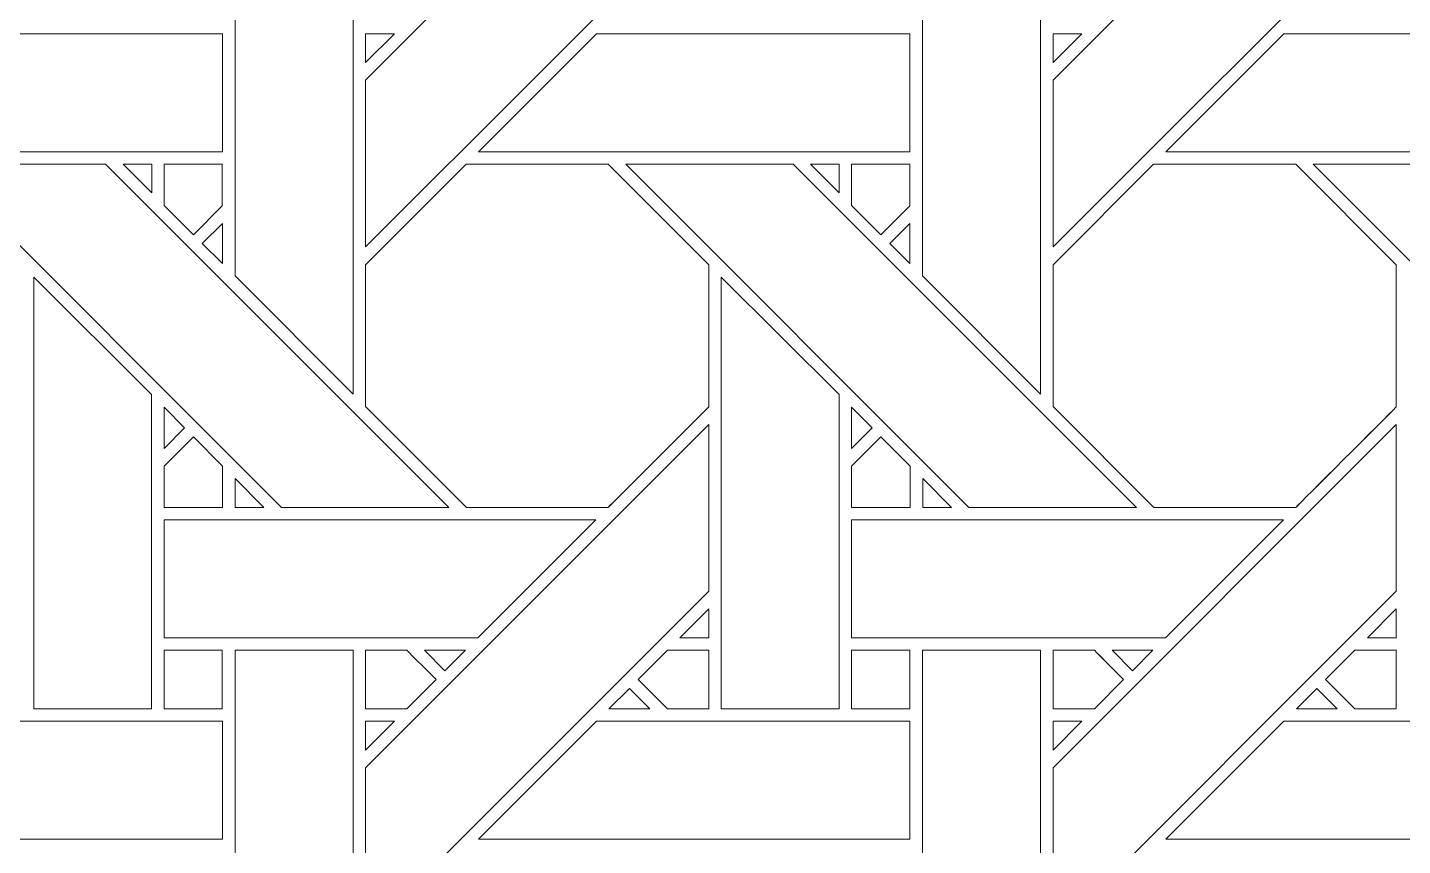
# Model space of a CAD drawing. Header units: inches. Extents: x 8.38 to 16.38, y 5.09 to 13.09.
# Drawn here: x 11.205 to 13.103, y 7.917 to 9.046 of the extents above; entities that cross this region are included whole.
import ezdxf

# ---------------------------------------------------------------- set-up
doc = ezdxf.new("R2010")
doc.units = ezdxf.units.IN
doc.header["$MEASUREMENT"] = 0
doc.layers.add('Design', color=7, linetype='Continuous', lineweight=0)

msp = doc.modelspace()

# ---------------------------------------------------------------- linework, layer by layer
at = {"layer": 'Design'}
for points, knots in [([(12.3829, 13.0948), (10.1737, 13.0948), (8.3829, 11.3039), (8.3829, 9.0948), (8.3829, 6.8856), (10.1737, 5.0948), (12.3829, 5.0948), (14.592, 5.0948), (16.3829, 6.8856), (16.3829, 9.0948), (16.3829, 11.3039), (14.592, 13.0948), (12.3829, 13.0948)], [0, 0, 0, 0, 1, 1, 1, 2, 2, 2, 3, 3, 3, 4, 4, 4, 4]), ([(12.3829, 12.6711), (10.4077, 12.6711), (8.8066, 11.0699), (8.8066, 9.0948), (8.8066, 7.1196), (10.4077, 5.5185), (12.3829, 5.5185), (14.358, 5.5185), (15.9592, 7.1196), (15.9592, 9.0948), (15.9592, 11.0699), (14.358, 12.6711), (12.3829, 12.6711)], [0, 0, 0, 0, 1, 1, 1, 2, 2, 2, 3, 3, 3, 4, 4, 4, 4]), ([(12.1453, 9.2166), (12.1453, 9.2166), (11.6717, 8.743), (11.6717, 8.743), (11.6717, 8.743), (11.6717, 8.9731), (11.6717, 8.9731), (11.6717, 8.9731), (12.1453, 9.4467), (12.1453, 9.4467), (12.1453, 9.4467), (12.1453, 9.2166), (12.1453, 9.2166)], [0, 0, 0, 0, 1, 1, 1, 2, 2, 2, 3, 3, 3, 4, 4, 4, 4]), ([(13.0941, 9.2166), (13.0941, 9.2166), (12.6204, 8.743), (12.6204, 8.743), (12.6204, 8.743), (12.6204, 8.9731), (12.6204, 8.9731), (12.6204, 8.9731), (13.0941, 9.4467), (13.0941, 9.4467), (13.0941, 9.4467), (13.0941, 9.2166), (13.0941, 9.2166)], [0, 0, 0, 0, 1, 1, 1, 2, 2, 2, 3, 3, 3, 4, 4, 4, 4]), ([(11.6545, 9.1352), (11.6545, 9.1352), (11.6545, 8.5401), (11.6545, 8.5401), (11.6545, 8.5401), (11.4916, 8.703), (11.4916, 8.703), (11.4916, 8.703), (11.4916, 9.1352), (11.4916, 9.1352), (11.4916, 9.1352), (11.6545, 9.1352), (11.6545, 9.1352)], [0, 0, 0, 0, 1, 1, 1, 2, 2, 2, 3, 3, 3, 4, 4, 4, 4]), ([(12.6032, 9.1352), (12.6032, 9.1352), (12.6032, 8.5401), (12.6032, 8.5401), (12.6032, 8.5401), (12.4403, 8.703), (12.4403, 8.703), (12.4403, 8.703), (12.4403, 9.1352), (12.4403, 9.1352), (12.4403, 9.1352), (12.6032, 9.1352), (12.6032, 9.1352)], [0, 0, 0, 0, 1, 1, 1, 2, 2, 2, 3, 3, 3, 4, 4, 4, 4]), ([(10.8788, 8.8745), (10.8788, 8.8745), (11.0416, 9.0373), (11.0416, 9.0373), (11.0416, 9.0373), (11.4741, 9.0373), (11.4741, 9.0373), (11.4741, 9.0373), (11.4741, 8.8745), (11.4741, 8.8745), (11.4741, 8.8745), (10.8788, 8.8745), (10.8788, 8.8745)], [0, 0, 0, 0, 1, 1, 1, 2, 2, 2, 3, 3, 3, 4, 4, 4, 4]), ([(11.7115, 9.0373), (11.7115, 9.0373), (11.6717, 8.9975), (11.6717, 8.9975), (11.6717, 8.9975), (11.6717, 9.0373), (11.6717, 9.0373), (11.6717, 9.0373), (11.7115, 9.0373), (11.7115, 9.0373)], [0, 0, 0, 0, 1, 1, 1, 2, 2, 2, 3, 3, 3, 3]), ([(12.4228, 9.0373), (12.4228, 9.0373), (12.4228, 8.8745), (12.4228, 8.8745), (12.4228, 8.8745), (11.8275, 8.8745), (11.8275, 8.8745), (11.8275, 8.8745), (11.9904, 9.0373), (11.9904, 9.0373), (11.9904, 9.0373), (12.4228, 9.0373), (12.4228, 9.0373)], [0, 0, 0, 0, 1, 1, 1, 2, 2, 2, 3, 3, 3, 4, 4, 4, 4]), ([(12.6602, 9.0373), (12.6602, 9.0373), (12.6204, 8.9974), (12.6204, 8.9974), (12.6204, 8.9974), (12.6204, 9.0373), (12.6204, 9.0373), (12.6204, 9.0373), (12.6602, 9.0373), (12.6602, 9.0373)], [0, 0, 0, 0, 1, 1, 1, 2, 2, 2, 3, 3, 3, 3]), ([(13.3715, 9.0373), (13.3715, 9.0373), (13.3715, 8.8745), (13.3715, 8.8745), (13.3715, 8.8745), (12.7762, 8.8745), (12.7762, 8.8745), (12.7762, 8.8745), (12.9391, 9.0373), (12.9391, 9.0373), (12.9391, 9.0373), (13.3715, 9.0373), (13.3715, 9.0373)], [0, 0, 0, 0, 1, 1, 1, 2, 2, 2, 3, 3, 3, 4, 4, 4, 4]), ([(11.0821, 8.8573), (11.0821, 8.8573), (11.313, 8.8573), (11.313, 8.8573), (11.313, 8.8573), (11.7867, 8.3837), (11.7867, 8.3837), (11.7867, 8.3837), (11.5556, 8.3837), (11.5556, 8.3837), (11.5556, 8.3837), (11.0821, 8.8573), (11.0821, 8.8573)], [0, 0, 0, 0, 1, 1, 1, 2, 2, 2, 3, 3, 3, 4, 4, 4, 4]), ([(11.3766, 8.8573), (11.3766, 8.8573), (11.3766, 8.8175), (11.3766, 8.8175), (11.3766, 8.8175), (11.3372, 8.8573), (11.3372, 8.8573), (11.3372, 8.8573), (11.3766, 8.8573), (11.3766, 8.8573)], [0, 0, 0, 0, 1, 1, 1, 2, 2, 2, 3, 3, 3, 3]), ([(11.474, 8.8573), (11.474, 8.8573), (11.474, 8.7997), (11.474, 8.7997), (11.474, 8.7997), (11.4341, 8.7598), (11.4341, 8.7598), (11.4341, 8.7598), (11.3938, 8.8001), (11.3938, 8.8001), (11.3938, 8.8001), (11.3938, 8.8573), (11.3938, 8.8573), (11.3938, 8.8573), (11.474, 8.8573), (11.474, 8.8573)], [0, 0, 0, 0, 1, 1, 1, 2, 2, 2, 3, 3, 3, 4, 4, 4, 5, 5, 5, 5]), ([(11.4341, 8.7598), (11.4341, 8.7598), (11.3938, 8.8001), (11.3938, 8.8001), (11.3938, 8.8001), (11.3938, 8.8573), (11.3938, 8.8573), (11.3938, 8.8573), (11.474, 8.8573), (11.474, 8.8573), (11.474, 8.8573), (11.474, 8.7997), (11.474, 8.7997), (11.474, 8.7997), (11.4341, 8.7598), (11.4341, 8.7598)], [0, 0, 0, 0, 1, 1, 1, 2, 2, 2, 3, 3, 3, 4, 4, 4, 5, 5, 5, 5]), ([(11.8104, 8.8573), (11.8104, 8.8573), (12.0066, 8.8573), (12.0066, 8.8573), (12.0066, 8.8573), (12.1453, 8.7186), (12.1453, 8.7186), (12.1453, 8.7186), (12.1453, 8.5224), (12.1453, 8.5224), (12.1275, 8.5045), (12.0156, 8.3927), (12.0066, 8.3837), (12.0066, 8.3837), (11.8109, 8.3837), (11.8109, 8.3837), (11.8109, 8.3837), (11.6717, 8.5229), (11.6717, 8.5229), (11.6717, 8.5229), (11.6717, 8.7186), (11.6717, 8.7186), (11.6717, 8.7186), (11.8104, 8.8573), (11.8104, 8.8573)], [0, 0, 0, 0, 1, 1, 1, 2, 2, 2, 3, 3, 3, 4, 4, 4, 5, 5, 5, 6, 6, 6, 7, 7, 7, 8, 8, 8, 8]), ([(11.6717, 8.7186), (11.6717, 8.7186), (11.8104, 8.8573), (11.8104, 8.8573), (11.8104, 8.8573), (12.0066, 8.8573), (12.0066, 8.8573), (12.0066, 8.8573), (12.1453, 8.7186), (12.1453, 8.7186), (12.1453, 8.7186), (12.1453, 8.5224), (12.1453, 8.5224), (12.1273, 8.5043), (12.0155, 8.3926), (12.0066, 8.3837), (12.0066, 8.3837), (11.8109, 8.3837), (11.8109, 8.3837), (11.8109, 8.3837), (11.6717, 8.5229), (11.6717, 8.5229), (11.6717, 8.5229), (11.6717, 8.7186), (11.6717, 8.7186)], [0, 0, 0, 0, 1, 1, 1, 2, 2, 2, 3, 3, 3, 4, 4, 4, 5, 5, 5, 6, 6, 6, 7, 7, 7, 8, 8, 8, 8]), ([(12.0308, 8.8573), (12.0308, 8.8573), (12.2618, 8.8573), (12.2618, 8.8573), (12.2618, 8.8573), (12.7354, 8.3837), (12.7354, 8.3837), (12.7354, 8.3837), (12.5044, 8.3837), (12.5044, 8.3837), (12.5044, 8.3837), (12.0308, 8.8573), (12.0308, 8.8573)], [0, 0, 0, 0, 1, 1, 1, 2, 2, 2, 3, 3, 3, 4, 4, 4, 4]), ([(12.3253, 8.8573), (12.3253, 8.8573), (12.3253, 8.8175), (12.3253, 8.8175), (12.3253, 8.8175), (12.2859, 8.8573), (12.2859, 8.8573), (12.2859, 8.8573), (12.3253, 8.8573), (12.3253, 8.8573)], [0, 0, 0, 0, 1, 1, 1, 2, 2, 2, 3, 3, 3, 3]), ([(12.4228, 8.8573), (12.4228, 8.8573), (12.4228, 8.7997), (12.4228, 8.7997), (12.4228, 8.7997), (12.3828, 8.7598), (12.3828, 8.7598), (12.3828, 8.7598), (12.3425, 8.8001), (12.3425, 8.8001), (12.3425, 8.8001), (12.3425, 8.8573), (12.3425, 8.8573), (12.3425, 8.8573), (12.4228, 8.8573), (12.4228, 8.8573)], [0, 0, 0, 0, 1, 1, 1, 2, 2, 2, 3, 3, 3, 4, 4, 4, 5, 5, 5, 5]), ([(12.3828, 8.7598), (12.3828, 8.7598), (12.3425, 8.8001), (12.3425, 8.8001), (12.3425, 8.8001), (12.3425, 8.8573), (12.3425, 8.8573), (12.3425, 8.8573), (12.4228, 8.8573), (12.4228, 8.8573), (12.4228, 8.8573), (12.4228, 8.7997), (12.4228, 8.7997), (12.4228, 8.7997), (12.3828, 8.7598), (12.3828, 8.7598)], [0, 0, 0, 0, 1, 1, 1, 2, 2, 2, 3, 3, 3, 4, 4, 4, 5, 5, 5, 5]), ([(12.9553, 8.3837), (12.9553, 8.3837), (12.7596, 8.3837), (12.7596, 8.3837), (12.7596, 8.3837), (12.6204, 8.5229), (12.6204, 8.5229), (12.6204, 8.5229), (12.6204, 8.7186), (12.6204, 8.7186), (12.6204, 8.7186), (12.7591, 8.8573), (12.7591, 8.8573), (12.7591, 8.8573), (12.9553, 8.8573), (12.9553, 8.8573), (12.9553, 8.8573), (13.0941, 8.7186), (13.0941, 8.7186), (13.0941, 8.7186), (13.0941, 8.5224), (13.0941, 8.5224), (13.0763, 8.5044), (12.9643, 8.3927), (12.9553, 8.3837)], [0, 0, 0, 0, 1, 1, 1, 2, 2, 2, 3, 3, 3, 4, 4, 4, 5, 5, 5, 6, 6, 6, 7, 7, 7, 8, 8, 8, 8]), ([(12.6204, 8.5229), (12.6204, 8.5229), (12.6204, 8.7186), (12.6204, 8.7186), (12.6204, 8.7186), (12.7591, 8.8573), (12.7591, 8.8573), (12.7591, 8.8573), (12.9553, 8.8573), (12.9553, 8.8573), (12.9553, 8.8573), (13.0941, 8.7186), (13.0941, 8.7186), (13.0941, 8.7186), (13.0941, 8.5224), (13.0941, 8.5224), (13.0761, 8.5043), (12.9642, 8.3926), (12.9553, 8.3837), (12.9553, 8.3837), (12.7596, 8.3837), (12.7596, 8.3837), (12.7596, 8.3837), (12.6204, 8.5229), (12.6204, 8.5229)], [0, 0, 0, 0, 1, 1, 1, 2, 2, 2, 3, 3, 3, 4, 4, 4, 5, 5, 5, 6, 6, 6, 7, 7, 7, 8, 8, 8, 8]), ([(13.4531, 8.3837), (13.4531, 8.3837), (12.9795, 8.8573), (12.9795, 8.8573), (12.9795, 8.8573), (13.2105, 8.8573), (13.2105, 8.8573), (13.2105, 8.8573), (13.6841, 8.3837), (13.6841, 8.3837), (13.6841, 8.3837), (13.4531, 8.3837), (13.4531, 8.3837)], [0, 0, 0, 0, 1, 1, 1, 2, 2, 2, 3, 3, 3, 4, 4, 4, 4]), ([(11.4741, 8.7755), (11.4741, 8.7755), (11.4741, 8.7203), (11.4741, 8.7203), (11.4741, 8.7203), (11.4463, 8.7477), (11.4463, 8.7477), (11.4463, 8.7477), (11.4741, 8.7755), (11.4741, 8.7755)], [0, 0, 0, 0, 1, 1, 1, 2, 2, 2, 3, 3, 3, 3]), ([(12.4228, 8.7755), (12.4228, 8.7755), (12.4228, 8.7203), (12.4228, 8.7203), (12.4228, 8.7203), (12.395, 8.7477), (12.395, 8.7477), (12.395, 8.7477), (12.4228, 8.7755), (12.4228, 8.7755)], [0, 0, 0, 0, 1, 1, 1, 2, 2, 2, 3, 3, 3, 3]), ([(11.3765, 8.5394), (11.3765, 8.5394), (11.3765, 8.1057), (11.3765, 8.1057), (11.3765, 8.1057), (11.2137, 8.1057), (11.2137, 8.1057), (11.2137, 8.1057), (11.2137, 8.7015), (11.2137, 8.7015), (11.2137, 8.7015), (11.3765, 8.5394), (11.3765, 8.5394)], [0, 0, 0, 0, 1, 1, 1, 2, 2, 2, 3, 3, 3, 4, 4, 4, 4]), ([(12.3252, 8.5394), (12.3252, 8.5394), (12.3252, 8.1057), (12.3252, 8.1057), (12.3252, 8.1057), (12.1625, 8.1057), (12.1625, 8.1057), (12.1625, 8.1057), (12.1625, 8.7015), (12.1625, 8.7015), (12.1625, 8.7015), (12.3252, 8.5394), (12.3252, 8.5394)], [0, 0, 0, 0, 1, 1, 1, 2, 2, 2, 3, 3, 3, 4, 4, 4, 4]), ([(11.422, 8.4933), (11.422, 8.4933), (11.3938, 8.4651), (11.3938, 8.4651), (11.3938, 8.4651), (11.3938, 8.5219), (11.3938, 8.5219), (11.3938, 8.5219), (11.422, 8.4933), (11.422, 8.4933)], [0, 0, 0, 0, 1, 1, 1, 2, 2, 2, 3, 3, 3, 3]), ([(12.3425, 8.4651), (12.3425, 8.4651), (12.3425, 8.5219), (12.3425, 8.5219), (12.3425, 8.5219), (12.3707, 8.4933), (12.3707, 8.4933), (12.3707, 8.4933), (12.3425, 8.4651), (12.3425, 8.4651)], [0, 0, 0, 0, 1, 1, 1, 2, 2, 2, 3, 3, 3, 3]), ([(11.6717, 8.0244), (11.6717, 8.0244), (12.1453, 8.498), (12.1453, 8.498), (12.1453, 8.498), (12.1453, 8.2679), (12.1453, 8.2679), (12.1453, 8.2679), (11.6717, 7.7943), (11.6717, 7.7943), (11.6717, 7.7943), (11.6717, 8.0244), (11.6717, 8.0244)], [0, 0, 0, 0, 1, 1, 1, 2, 2, 2, 3, 3, 3, 4, 4, 4, 4]), ([(12.6204, 8.0244), (12.6204, 8.0244), (13.0941, 8.498), (13.0941, 8.498), (13.0941, 8.498), (13.0941, 8.2679), (13.0941, 8.2679), (13.0941, 8.2679), (12.6204, 7.7943), (12.6204, 7.7943), (12.6204, 7.7943), (12.6204, 8.0244), (12.6204, 8.0244)], [0, 0, 0, 0, 1, 1, 1, 2, 2, 2, 3, 3, 3, 4, 4, 4, 4]), ([(11.3938, 8.3834), (11.3938, 8.3834), (11.3938, 8.4407), (11.3938, 8.4407), (11.3938, 8.4407), (11.4341, 8.4811), (11.4341, 8.4811), (11.4341, 8.4811), (11.4745, 8.4407), (11.4745, 8.4407), (11.4745, 8.4407), (11.4745, 8.3834), (11.4745, 8.3834), (11.4745, 8.3834), (11.3938, 8.3834), (11.3938, 8.3834)], [0, 0, 0, 0, 1, 1, 1, 2, 2, 2, 3, 3, 3, 4, 4, 4, 5, 5, 5, 5]), ([(11.3938, 8.4407), (11.3938, 8.4407), (11.4341, 8.4811), (11.4341, 8.4811), (11.4341, 8.4811), (11.4745, 8.4407), (11.4745, 8.4407), (11.4745, 8.4407), (11.4745, 8.3834), (11.4745, 8.3834), (11.4745, 8.3834), (11.3938, 8.3834), (11.3938, 8.3834), (11.3938, 8.3834), (11.3938, 8.4407), (11.3938, 8.4407)], [0, 0, 0, 0, 1, 1, 1, 2, 2, 2, 3, 3, 3, 4, 4, 4, 5, 5, 5, 5]), ([(12.3425, 8.3834), (12.3425, 8.3834), (12.3425, 8.4407), (12.3425, 8.4407), (12.3425, 8.4407), (12.3829, 8.4811), (12.3829, 8.4811), (12.3829, 8.4811), (12.4232, 8.4407), (12.4232, 8.4407), (12.4232, 8.4407), (12.4232, 8.3834), (12.4232, 8.3834), (12.4232, 8.3834), (12.3425, 8.3834), (12.3425, 8.3834)], [0, 0, 0, 0, 1, 1, 1, 2, 2, 2, 3, 3, 3, 4, 4, 4, 5, 5, 5, 5]), ([(12.3829, 8.4811), (12.3829, 8.4811), (12.4232, 8.4407), (12.4232, 8.4407), (12.4232, 8.4407), (12.4232, 8.3834), (12.4232, 8.3834), (12.4232, 8.3834), (12.3425, 8.3834), (12.3425, 8.3834), (12.3425, 8.3834), (12.3425, 8.4407), (12.3425, 8.4407), (12.3425, 8.4407), (12.3829, 8.4811), (12.3829, 8.4811)], [0, 0, 0, 0, 1, 1, 1, 2, 2, 2, 3, 3, 3, 4, 4, 4, 5, 5, 5, 5]), ([(11.5314, 8.3837), (11.5314, 8.3837), (11.4917, 8.3837), (11.4917, 8.3837), (11.4917, 8.3837), (11.4917, 8.4235), (11.4917, 8.4235), (11.4917, 8.4235), (11.5314, 8.3837), (11.5314, 8.3837)], [0, 0, 0, 0, 1, 1, 1, 2, 2, 2, 3, 3, 3, 3]), ([(12.4802, 8.3837), (12.4802, 8.3837), (12.4405, 8.3837), (12.4405, 8.3837), (12.4405, 8.3837), (12.4405, 8.4235), (12.4405, 8.4235), (12.4405, 8.4235), (12.4802, 8.3837), (12.4802, 8.3837)], [0, 0, 0, 0, 1, 1, 1, 2, 2, 2, 3, 3, 3, 3]), ([(11.3938, 8.2037), (11.3938, 8.2037), (11.3938, 8.3664), (11.3938, 8.3664), (11.3938, 8.3664), (11.9895, 8.3664), (11.9895, 8.3664), (11.9895, 8.3664), (11.8268, 8.2037), (11.8268, 8.2037), (11.8268, 8.2037), (11.3938, 8.2037), (11.3938, 8.2037)], [0, 0, 0, 0, 1, 1, 1, 2, 2, 2, 3, 3, 3, 4, 4, 4, 4]), ([(12.3425, 8.2037), (12.3425, 8.2037), (12.3425, 8.3664), (12.3425, 8.3664), (12.3425, 8.3664), (12.9383, 8.3664), (12.9383, 8.3664), (12.9383, 8.3664), (12.7755, 8.2037), (12.7755, 8.2037), (12.7755, 8.2037), (12.3425, 8.2037), (12.3425, 8.2037)], [0, 0, 0, 0, 1, 1, 1, 2, 2, 2, 3, 3, 3, 4, 4, 4, 4]), ([(12.1056, 8.2038), (12.1056, 8.2038), (12.1453, 8.2435), (12.1453, 8.2435), (12.1453, 8.2435), (12.1453, 8.2038), (12.1453, 8.2038), (12.1453, 8.2038), (12.1056, 8.2038), (12.1056, 8.2038)], [0, 0, 0, 0, 1, 1, 1, 2, 2, 2, 3, 3, 3, 3]), ([(13.0543, 8.2038), (13.0543, 8.2038), (13.0941, 8.2435), (13.0941, 8.2435), (13.0941, 8.2435), (13.0941, 8.2038), (13.0941, 8.2038), (13.0941, 8.2038), (13.0543, 8.2038), (13.0543, 8.2038)], [0, 0, 0, 0, 1, 1, 1, 2, 2, 2, 3, 3, 3, 3]), ([(11.474, 8.1057), (11.474, 8.1057), (11.3938, 8.1057), (11.3938, 8.1057), (11.3938, 8.1057), (11.3938, 8.1865), (11.3938, 8.1865), (11.3938, 8.1865), (11.474, 8.1865), (11.474, 8.1865), (11.474, 8.1865), (11.474, 8.1057), (11.474, 8.1057)], [0, 0, 0, 0, 1, 1, 1, 2, 2, 2, 3, 3, 3, 4, 4, 4, 4]), ([(11.3938, 8.1865), (11.3938, 8.1865), (11.474, 8.1865), (11.474, 8.1865), (11.474, 8.1865), (11.474, 8.1057), (11.474, 8.1057), (11.474, 8.1057), (11.3938, 8.1057), (11.3938, 8.1057), (11.3938, 8.1057), (11.3938, 8.1865), (11.3938, 8.1865)], [0, 0, 0, 0, 1, 1, 1, 2, 2, 2, 3, 3, 3, 4, 4, 4, 4]), ([(11.6545, 8.1865), (11.6545, 8.1865), (11.6545, 7.5914), (11.6545, 7.5914), (11.6545, 7.5914), (11.4916, 7.7543), (11.4916, 7.7543), (11.4916, 7.7543), (11.4916, 8.1865), (11.4916, 8.1865), (11.4916, 8.1865), (11.6545, 8.1865), (11.6545, 8.1865)], [0, 0, 0, 0, 1, 1, 1, 2, 2, 2, 3, 3, 3, 4, 4, 4, 4]), ([(11.7287, 8.1865), (11.7339, 8.1813), (11.7646, 8.1505), (11.7691, 8.1461), (11.7691, 8.1461), (11.7286, 8.1057), (11.7286, 8.1057), (11.7286, 8.1057), (11.6717, 8.1057), (11.6717, 8.1057), (11.6717, 8.1057), (11.6717, 8.1865), (11.6717, 8.1865), (11.6717, 8.1865), (11.7287, 8.1865), (11.7287, 8.1865)], [0, 0, 0, 0, 1, 1, 1, 2, 2, 2, 3, 3, 3, 4, 4, 4, 5, 5, 5, 5]), ([(11.6717, 8.1865), (11.6717, 8.1865), (11.7287, 8.1865), (11.7287, 8.1865), (11.734, 8.1812), (11.7648, 8.1503), (11.7691, 8.1461), (11.7691, 8.1461), (11.7286, 8.1057), (11.7286, 8.1057), (11.7286, 8.1057), (11.6717, 8.1057), (11.6717, 8.1057), (11.6717, 8.1057), (11.6717, 8.1865), (11.6717, 8.1865)], [0, 0, 0, 0, 1, 1, 1, 2, 2, 2, 3, 3, 3, 4, 4, 4, 5, 5, 5, 5]), ([(11.8096, 8.1865), (11.8096, 8.1865), (11.7813, 8.1583), (11.7813, 8.1583), (11.7813, 8.1583), (11.7531, 8.1865), (11.7531, 8.1865), (11.7531, 8.1865), (11.8096, 8.1865), (11.8096, 8.1865)], [0, 0, 0, 0, 1, 1, 1, 2, 2, 2, 3, 3, 3, 3]), ([(12.1453, 8.1865), (12.1453, 8.1865), (12.1453, 8.1057), (12.1453, 8.1057), (12.1453, 8.1057), (12.0882, 8.1057), (12.0882, 8.1057), (12.0882, 8.1057), (12.0479, 8.1461), (12.0479, 8.1461), (12.0479, 8.1461), (12.0883, 8.1865), (12.0883, 8.1865), (12.0883, 8.1865), (12.1453, 8.1865), (12.1453, 8.1865)], [0, 0, 0, 0, 1, 1, 1, 2, 2, 2, 3, 3, 3, 4, 4, 4, 5, 5, 5, 5]), ([(12.0479, 8.1461), (12.0479, 8.1461), (12.0883, 8.1865), (12.0883, 8.1865), (12.0883, 8.1865), (12.1453, 8.1865), (12.1453, 8.1865), (12.1453, 8.1865), (12.1453, 8.1057), (12.1453, 8.1057), (12.1453, 8.1057), (12.0882, 8.1057), (12.0882, 8.1057), (12.0882, 8.1057), (12.0479, 8.1461), (12.0479, 8.1461)], [0, 0, 0, 0, 1, 1, 1, 2, 2, 2, 3, 3, 3, 4, 4, 4, 5, 5, 5, 5]), ([(12.3425, 8.1865), (12.3425, 8.1865), (12.4228, 8.1865), (12.4228, 8.1865), (12.4228, 8.1865), (12.4228, 8.1057), (12.4228, 8.1057), (12.4228, 8.1057), (12.3425, 8.1057), (12.3425, 8.1057), (12.3425, 8.1057), (12.3425, 8.1865), (12.3425, 8.1865)], [0, 0, 0, 0, 1, 1, 1, 2, 2, 2, 3, 3, 3, 4, 4, 4, 4]), ([(12.4228, 8.1865), (12.4228, 8.1865), (12.4228, 8.1057), (12.4228, 8.1057), (12.4228, 8.1057), (12.3425, 8.1057), (12.3425, 8.1057), (12.3425, 8.1057), (12.3425, 8.1865), (12.3425, 8.1865), (12.3425, 8.1865), (12.4228, 8.1865), (12.4228, 8.1865)], [0, 0, 0, 0, 1, 1, 1, 2, 2, 2, 3, 3, 3, 4, 4, 4, 4]), ([(12.6032, 8.1865), (12.6032, 8.1865), (12.6032, 7.5914), (12.6032, 7.5914), (12.6032, 7.5914), (12.4403, 7.7543), (12.4403, 7.7543), (12.4403, 7.7543), (12.4403, 8.1865), (12.4403, 8.1865), (12.4403, 8.1865), (12.6032, 8.1865), (12.6032, 8.1865)], [0, 0, 0, 0, 1, 1, 1, 2, 2, 2, 3, 3, 3, 4, 4, 4, 4]), ([(12.6204, 8.1057), (12.6204, 8.1057), (12.6204, 8.1865), (12.6204, 8.1865), (12.6204, 8.1865), (12.6775, 8.1865), (12.6775, 8.1865), (12.6826, 8.1813), (12.7134, 8.1505), (12.7178, 8.1461), (12.7178, 8.1461), (12.6774, 8.1057), (12.6774, 8.1057), (12.6774, 8.1057), (12.6204, 8.1057), (12.6204, 8.1057)], [0, 0, 0, 0, 1, 1, 1, 2, 2, 2, 3, 3, 3, 4, 4, 4, 5, 5, 5, 5]), ([(12.7178, 8.1461), (12.7178, 8.1461), (12.6774, 8.1057), (12.6774, 8.1057), (12.6774, 8.1057), (12.6204, 8.1057), (12.6204, 8.1057), (12.6204, 8.1057), (12.6204, 8.1865), (12.6204, 8.1865), (12.6204, 8.1865), (12.6775, 8.1865), (12.6775, 8.1865), (12.683, 8.1809), (12.7178, 8.1461), (12.7178, 8.1461)], [0, 0, 0, 0, 1, 1, 1, 2, 2, 2, 3, 3, 3, 4, 4, 4, 5, 5, 5, 5]), ([(12.7018, 8.1865), (12.7018, 8.1865), (12.7583, 8.1865), (12.7583, 8.1865), (12.7583, 8.1865), (12.73, 8.1583), (12.73, 8.1583), (12.73, 8.1583), (12.7018, 8.1865), (12.7018, 8.1865)], [0, 0, 0, 0, 1, 1, 1, 2, 2, 2, 3, 3, 3, 3]), ([(13.037, 8.1057), (13.037, 8.1057), (12.9966, 8.1461), (12.9966, 8.1461), (12.9966, 8.1461), (13.037, 8.1865), (13.037, 8.1865), (13.037, 8.1865), (13.0941, 8.1865), (13.0941, 8.1865), (13.0941, 8.1865), (13.0941, 8.1057), (13.0941, 8.1057), (13.0941, 8.1057), (13.037, 8.1057), (13.037, 8.1057)], [0, 0, 0, 0, 1, 1, 1, 2, 2, 2, 3, 3, 3, 4, 4, 4, 5, 5, 5, 5]), ([(12.9966, 8.1461), (12.9966, 8.1461), (13.037, 8.1865), (13.037, 8.1865), (13.037, 8.1865), (13.0941, 8.1865), (13.0941, 8.1865), (13.0941, 8.1865), (13.0941, 8.1057), (13.0941, 8.1057), (13.0941, 8.1057), (13.037, 8.1057), (13.037, 8.1057), (13.037, 8.1057), (12.9966, 8.1461), (12.9966, 8.1461)], [0, 0, 0, 0, 1, 1, 1, 2, 2, 2, 3, 3, 3, 4, 4, 4, 5, 5, 5, 5]), ([(12.064, 8.1057), (12.064, 8.1057), (12.0075, 8.1057), (12.0075, 8.1057), (12.0075, 8.1057), (12.0358, 8.1339), (12.0358, 8.1339), (12.0358, 8.1339), (12.064, 8.1057), (12.064, 8.1057)], [0, 0, 0, 0, 1, 1, 1, 2, 2, 2, 3, 3, 3, 3]), ([(13.0127, 8.1057), (13.0127, 8.1057), (12.9562, 8.1057), (12.9562, 8.1057), (12.9562, 8.1057), (12.9845, 8.1339), (12.9845, 8.1339), (12.9845, 8.1339), (13.0127, 8.1057), (13.0127, 8.1057)], [0, 0, 0, 0, 1, 1, 1, 2, 2, 2, 3, 3, 3, 3]), ([(11.0416, 8.0885), (11.0416, 8.0885), (11.4741, 8.0885), (11.4741, 8.0885), (11.4741, 8.0885), (11.4741, 7.9257), (11.4741, 7.9257), (11.4741, 7.9257), (10.8788, 7.9257), (10.8788, 7.9257), (10.8788, 7.9257), (11.0416, 8.0885), (11.0416, 8.0885)], [0, 0, 0, 0, 1, 1, 1, 2, 2, 2, 3, 3, 3, 4, 4, 4, 4]), ([(11.7115, 8.0885), (11.7115, 8.0885), (11.6717, 8.0487), (11.6717, 8.0487), (11.6717, 8.0487), (11.6717, 8.0885), (11.6717, 8.0885), (11.6717, 8.0885), (11.7115, 8.0885), (11.7115, 8.0885)], [0, 0, 0, 0, 1, 1, 1, 2, 2, 2, 3, 3, 3, 3]), ([(11.8275, 7.9257), (11.8275, 7.9257), (11.9904, 8.0885), (11.9904, 8.0885), (11.9904, 8.0885), (12.4228, 8.0885), (12.4228, 8.0885), (12.4228, 8.0885), (12.4228, 7.9257), (12.4228, 7.9257), (12.4228, 7.9257), (11.8275, 7.9257), (11.8275, 7.9257)], [0, 0, 0, 0, 1, 1, 1, 2, 2, 2, 3, 3, 3, 4, 4, 4, 4]), ([(12.6602, 8.0885), (12.6602, 8.0885), (12.6204, 8.0487), (12.6204, 8.0487), (12.6204, 8.0487), (12.6204, 8.0885), (12.6204, 8.0885), (12.6204, 8.0885), (12.6602, 8.0885), (12.6602, 8.0885)], [0, 0, 0, 0, 1, 1, 1, 2, 2, 2, 3, 3, 3, 3]), ([(12.7762, 7.9257), (12.7762, 7.9257), (12.9391, 8.0885), (12.9391, 8.0885), (12.9391, 8.0885), (13.3715, 8.0885), (13.3715, 8.0885), (13.3715, 8.0885), (13.3715, 7.9257), (13.3715, 7.9257), (13.3715, 7.9257), (12.7762, 7.9257), (12.7762, 7.9257)], [0, 0, 0, 0, 1, 1, 1, 2, 2, 2, 3, 3, 3, 4, 4, 4, 4])]:
    msp.add_open_spline(points, degree=3, knots=knots, dxfattribs=at)

doc.saveas('drawing.dxf')
